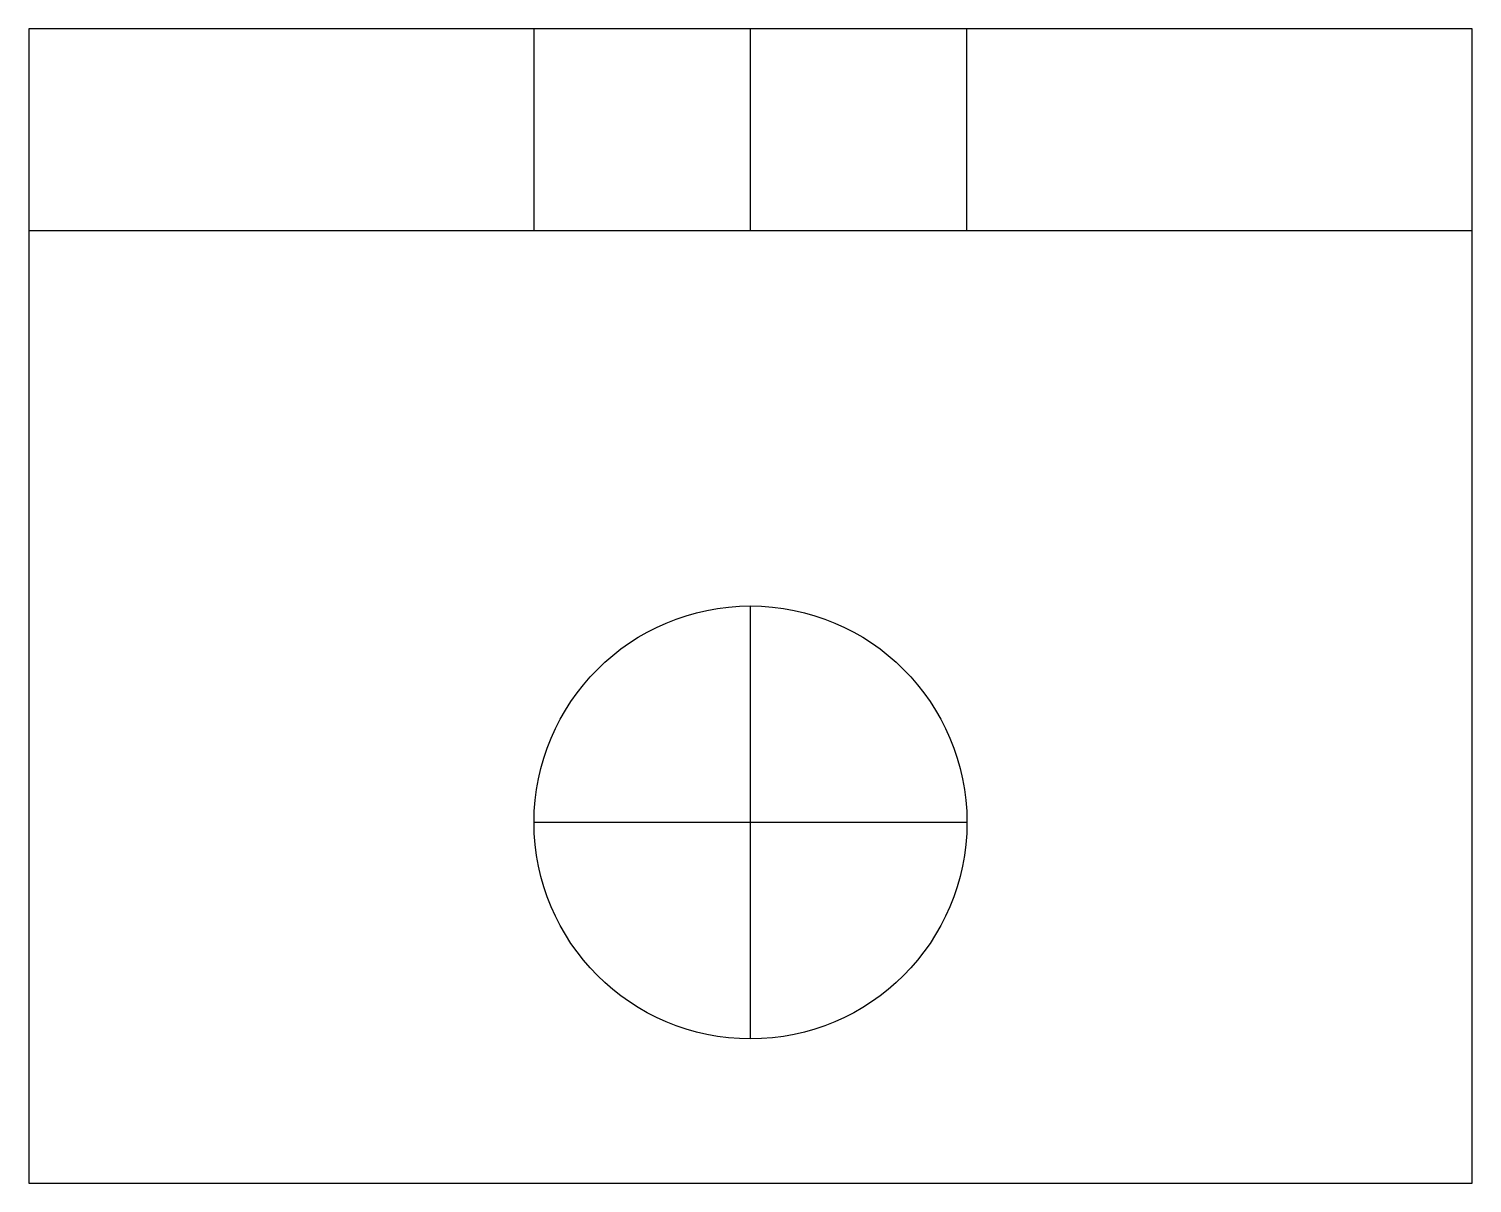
# Model space of a CAD drawing. Header units: millimetres. Extents: x -30 to -20, y 222 to 268.
# Drawn here: x -30 to -20, y 260 to 268 of the extents above.
import ezdxf

# ---------------------------------------------------------------- set-up
doc = ezdxf.new("R2010")
doc.units = ezdxf.units.MM
doc.linetypes.add('DASH2', pattern=[19.05, 12.7, -6.35])
doc.layers.add('Hidden', color=2, linetype='DASH2')
doc.layers.add('Hidden2', color=6, linetype='Continuous')

msp = doc.modelspace()

# ---------------------------------------------------------------- linework, layer by layer
for p, q in [((-20, 268), (-30, 268)), ((-30, 268), (-30, 260)), ((-20, 260), (-20, 268)), ((-20, 266.6), (-30, 266.6)), ((-30, 260), (-20, 260))]:
    msp.add_line(p, q)
msp.add_circle((-25, 262.5), 1.5)
at = {"layer": 'Hidden'}
for p, q in [((-26.5, 266.6), (-26.5, 268)), ((-23.5, 266.6), (-23.5, 268))]:
    msp.add_line(p, q, dxfattribs=at)
at = {"layer": 'Hidden2'}
for p, q in [((-25, 266.6), (-25, 268)), ((-25, 261), (-25, 264)), ((-23.5, 262.5), (-26.5, 262.5))]:
    msp.add_line(p, q, dxfattribs=at)

doc.saveas('drawing.dxf')
